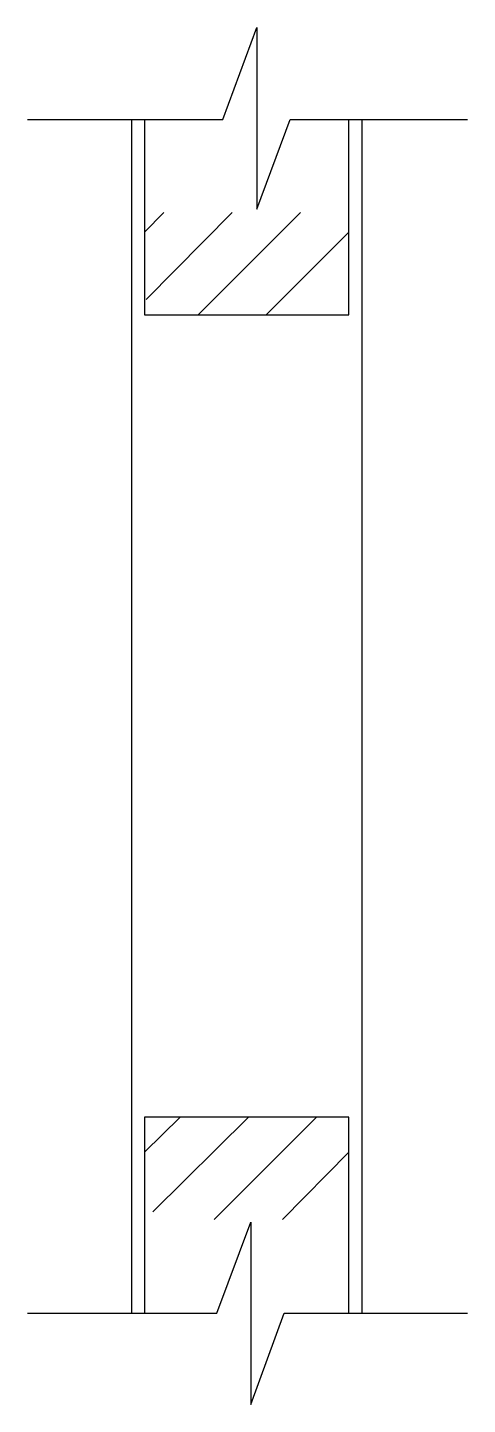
# Model space of a CAD drawing. Header units: metres. Extents: x 13288.2 to 13293.3, y 18534.7 to 18550.9.
import ezdxf

# ---------------------------------------------------------------- set-up
doc = ezdxf.new("R2010")
doc.units = ezdxf.units.M
doc.layers.add('PUB_DIM', color=90, linetype='Continuous')

msp = doc.modelspace()

# ---------------------------------------------------------------- linework, layer by layer
for points in [[(13289.54, 18549.81), (13289.54, 18547.52), (13291.94, 18547.52), (13291.94, 18549.81)], [(13291.94, 18535.81), (13291.94, 18538.11), (13289.54, 18538.11), (13289.54, 18535.81)]]:
    msp.add_lwpolyline(points)
at = {"layer": 'PUB_DIM'}
for p, q in [((13290.46, 18549.81), (13290.86, 18550.89)), ((13290.86, 18550.89), (13290.86, 18548.76)), ((13288.17, 18549.81), (13290.46, 18549.81)), ((13289.39, 18549.81), (13289.39, 18535.81)), ((13290.86, 18548.76), (13291.25, 18549.81)), ((13291.25, 18549.81), (13293.33, 18549.81)), ((13292.09, 18549.81), (13292.09, 18535.81)), ((13289.54, 18548.49), (13289.77, 18548.72)), ((13289.56, 18547.7), (13290.57, 18548.72)), ((13290.17, 18547.52), (13291.37, 18548.72)), ((13290.97, 18547.52), (13291.94, 18548.49)), ((13289.54, 18537.7), (13289.96, 18538.11)), ((13289.64, 18537), (13290.76, 18538.11)), ((13290.36, 18536.91), (13291.56, 18538.11)), ((13291.16, 18536.91), (13291.94, 18537.7)), ((13290.39, 18535.81), (13290.79, 18536.88)), ((13290.79, 18536.88), (13290.79, 18534.74)), ((13288.17, 18535.81), (13290.39, 18535.81)), ((13290.79, 18534.74), (13291.18, 18535.81)), ((13291.18, 18535.81), (13293.33, 18535.81))]:
    msp.add_line(p, q, dxfattribs=at)

doc.saveas('drawing.dxf')
